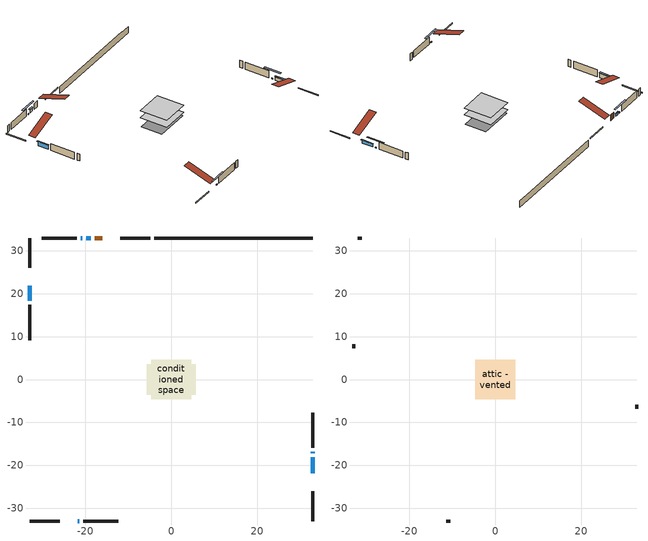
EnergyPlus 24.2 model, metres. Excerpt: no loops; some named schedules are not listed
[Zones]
conditioned space
 floor adiabatic (AdiabaticFloorConstruction): -4.61,-4.61 -4.61,4.61 4.61,4.61 4.61,-4.61 z0.57
 floor foundation (Slab1 construction): -5.68,-3.57 -5.68,3.57 5.68,3.57 5.68,-3.57 z-1.7
 wall outside (RimJoist1 construction): -4.93,32.98 -11.87,32.98 / -32.98,-32.98 -26.05,-32.98 / -32.98,32.98 -32.98,26.05 / 32.98,-32.98 32.98,-26.05 z0.57:0.87
 wall outside (AdiabaticWallConstruction 1): -16.1,32.98 -17.81,32.98 z0.57:2.6
 wall outside (AdiabaticWallConstruction): 32.98,-21.81 32.98,-18.13 z0.57:1.65; -18.74,32.98 -19.78,32.98 z0.57:1.48; -32.98,21.81 -32.98,18.33 z0.57:2.1; 32.98,-17.21 32.98,-16.86 / -20.7,32.98 -21.05,32.98 / -21.81,-32.98 -21.47,-32.98 z0.57:0.87
 wall outside (Wall1 construction): -21.97,32.98 -30.19,32.98 / -20.54,-32.98 -12.33,-32.98 / -32.98,17.4 -32.98,9.18 / 32.98,-15.94 32.98,-7.72 z0.57:3.01
 wall foundation (FoundationWall1 construction): -4,32.98,-1.7 -4,32.98,0.57 29.28,32.98,0.57 29.28,32.98,0.49 32.98,32.98,0.49 32.98,32.98,-1.7
 window (WindowConstruction): 32.98,-21.81 32.98,-18.13 z0.57:1.65
 window (WindowConstruction 1): -18.74,32.98 -19.77,32.98 z0.57:1.48
 window (WindowConstruction 2): -32.98,21.81 -32.98,18.33 z0.57:2.1
 window (WindowConstruction 3): 32.98,-17.21 32.98,-16.87 z0.57:0.87
 window (WindowConstruction 4): -20.7,32.98 -21.04,32.98 z0.57:0.87
 window (WindowConstruction 5): -21.81,-32.98 -21.47,-32.98 z0.57:0.87
 door (Door): -16.1,32.98 -17.81,32.98 z0.57:2.6
 ceiling adiabatic (AdiabaticFloorConstruction): 4.61,-4.61 4.61,4.61 -4.61,4.61 -4.61,-4.61 z0.57
attic - vented
 floor to conditioned space (Floor1 construction Reversed): -4.63,-4.63 -4.63,4.63 4.63,4.63 4.63,-4.63 z3.01
 wall outside (Wall2 construction): -31.12,32.98 -32.05,32.98 / -11.4,-32.98 -10.46,-32.98 / -32.98,8.26 -32.98,7.32 / 32.98,-6.79 32.98,-5.86 z0.57:3.01
 roof outside (Roof1 construction): -15.17,32.98,3.01 -15.17,23.96,6.02 -12.8,23.96,6.02 -12.8,32.98,3.01; -22.74,-32.98,3.01 -22.74,-23.96,6.02 -25.12,-23.96,6.02 -25.12,-32.98,3.01; -32.98,22.74,3.01 -23.96,22.74,6.02 -23.96,25.12,6.02 -32.98,25.12,3.01; 32.98,-22.74,3.01 23.96,-22.74,6.02 23.96,-25.12,6.02 32.98,-25.12,3.01
shading: 32.98,-17.93 32.98,-22.01 33.39,-22.01 33.39,-17.93 z1.85; -19.98,32.98 -18.54,32.98 -18.54,33.39 -19.98,33.39 z1.68; -32.98,18.13 -32.98,22.01 -33.39,22.01 -33.39,18.13 z2.3; 32.98,-14.2 32.98,-19.88 33.39,-19.88 33.39,-14.2 z3.54; -23.71,32.98 -18.03,32.98 -18.03,33.39 -23.71,33.39 z3.54; -18.8,-32.98 -24.48,-32.98 -24.48,-33.39 -18.8,-33.39 z3.54
[Building]
Building 1: Terrain=Suburbs
[Site:Location]
Winnipeg Intl AP_MB: Latitude {deg}=49.91; Longitude {deg}=-97.24; Time Zone {hr}=-6; Elevation {m}=239; Keep Site Location Information=Yes
[Site:GroundTemperature:Shallow]
-2.46526, -5.11642, -5.32873, -4.07063, 0.979979, 6.00706, 10.3653, 13.1261, 13.3606, 11.1152, 6.8681, 1.99523
[Site:WaterMainsTemperature]
Calculation Method=Schedule; Temperature Schedule=mains temperature schedule
[Material] Roughness=Rough; Thermal Absorptance=0.9
Name | Thickness {m} | Conductivity {W/m-K} | Density {kg/m3} | Specific Heat {J/kg-K} | Solar Absorptance | Visible Absorptance
asphalt or fiberglass shingles | 0.00635 | 0.162714 | 1121.4 | 1465.45 | 0.84 | 0.84
ceiling loosefill ins | 0.169333 | 0.0480833 | 16.02 | 1046.75 | 0.7 | 0.7
ceiling stud and cavity | 0.1397 | 0.550941 | 65.682 | 1177.47 | 0.7 | 0.7
concrete 4.0 in. | 0.1016 | 1.803125 | 2242.8 | 837.4 | 0.7 | 0.7
concrete 8.0 in. | 0.2032 | 1.803125 | 2242.8 | 837.4 | 0.7 | 0.7
door material | 0.04445 | 0.188738 | 512.64 | 1214.23 | 0.7 | 0.7
exterior vertical ins | 0.0457286 | 0.029427 | 32.04 | 1214.23 | 0.7 | 0.7
floor covering | 0.0127 | 0.0433444 | 54.468 | 1339.84 | 0.6 | 0.6
floor rigid ins; wall rigid ins | 0.512978 | 0.029427 | 32.04 | 1214.23 | 0.7 | 0.7
floor stud and cavity | 0.1397 | 1.75129 | 37.0049 | 1207.88 | 0.7 | 0.7
furniture material conditioned space 1 | 0.1524 | 0.115458 | 640.8 | 1214.23 | 0.6 | 0.6
gypsum board | 0.0127 | 0.160291 | 801 | 837.4 | 0.6 | 0.6
gypsum board 1 | 0.0127 | 0.160291 | 801 | 837.4 | 0.7 | 0.7
osb sheathing 0.5 in. | 0.0127 | 0.115458 | 512.64 | 1214.23 | 0.7 | 0.7
osb sheathing 0.75 in. | 0.01905 | 0.115458 | 512.64 | 1214.23 | 0.7 | 0.7
osb sheathing 2.0 in. | 0.0508 | 0.115458 | 512.64 | 1214.23 | 0.7 | 0.7
rim joist stud and cavity | 0.0508 | 0.029095 | 125.044 | 1163.47 | 0.6 | 0.6
wall stud and cavity | 0.1397 | 0.115654 | 139.0536 | 1170.24 | 0.7 | 0.7
wall stud and cavity 1 | 0.0889 | 6.1454 | 50.32683 | 1063.81 | 0.6 | 0.6
wall stud and cavity 2 | 0.0889 | 0.380278 | 52.3479 | 1209.89 | 0.7 | 0.7
wall stud and cavity 3 | 0.0889 | 0.391764 | 83.0341 | 1211.67 | 0.7 | 0.7
wood siding | 0.0254 | 0.102417 | 544.68 | 1172.36 | 0.4 | 0.4
wood siding 1 | 0.00254 | 0.102417 | 544.68 | 1172.36 | 0.4 | 0.4
wood siding 2; wood siding 3; wood siding 4 | 0.0254 | 0.102417 | 544.68 | 1172.36 | 0.7 | 0.7
[WindowMaterial:SimpleGlazingSystem]
Name | U-Factor {W/m2-K} | Solar Heat Gain Coefficient
WindowMaterial | 1.81242 | 0.56
WindowMaterial 1 | 1.870901 | 0.54
WindowMaterial 2 | 1.711917 | 0.58
WindowMaterial 3 | 3.26144 | 0.43
[Construction]
AdiabaticFloorConstruction: floor stud and cavity, floor rigid ins, osb sheathing 0.75 in., floor covering
AdiabaticWallConstruction: wood siding 3, wall rigid ins, wall stud and cavity 2, gypsum board
AdiabaticWallConstruction 1: wood siding 4, wall rigid ins, wall stud and cavity 2, gypsum board
Door: door material
Floor1 construction Reversed: gypsum board, ceiling stud and cavity, ceiling loosefill ins
FoundationWall1 construction: concrete 8.0 in., gypsum board 1
furniture construction conditioned space 1: furniture material conditioned space 1
PartitionWallConstruction: gypsum board, wall stud and cavity 3, gypsum board
RimJoist1 construction: wood siding 2, osb sheathing 2.0 in., rim joist stud and cavity
Roof1 construction: asphalt or fiberglass shingles
Slab1 construction: concrete 4.0 in.
Wall1 construction: wood siding, osb sheathing 0.5 in., wall stud and cavity, gypsum board
Wall2 construction: wood siding 1, wall stud and cavity 1
WindowConstruction: WindowMaterial
WindowConstruction 1: WindowMaterial 1
WindowConstruction 2: WindowMaterial 2
WindowConstruction 3; WindowConstruction 4; WindowConstruction 5: WindowMaterial 3
[Zone] Multiplier=1; Part of Total Floor Area=Yes
Name | Volume {m3}
attic - vented | 41.9017
conditioned space | 414.6
[Space]
Name | Zone | Volume {m3}
attic - vented 1 | attic - vented | 41.9017
conditioned space 1 | conditioned space | 414.6
[ZoneInfiltration:EffectiveLeakageArea]
infil attic - vented 1: Zone or Space=attic - vented 1; Schedule=Always On Discrete; Effective Air Leakage Area {cm2}=2860.67; Stack Coefficient=0.000378712; Wind Coefficient=1.31484e-05
[ZoneMixing]
whole house fan mix: Zone or Space=attic - vented; Schedule=Always On Continuous; Design Flow Rate Calculation Method=Flow/Zone; Design Flow Rate {m3/s}=0; Source Zone or Space=conditioned space
[SurfaceProperty:ExposedFoundationPerimeter]
Slab1: Exposed Perimeter Calculation Method=TotalExposedPerimeter; Total Exposed Perimeter {m}=36.984
[InternalMass] Zone or ZoneList=conditioned space; Space or SpaceList=conditioned space 1
Name | Construction | Surface Area {m2}
furniture mass conditioned space 1 | furniture construction conditioned space 1 | 66.3599
partition wall mass | PartitionWallConstruction | 165.9
[Lights]
interior lighting: Zone or ZoneList or Space or SpaceList=conditioned space 1; Schedule=interior lighting schedule; Design Level Calculation Method=LightingLevel; Lighting Level {W}=343.2; Return Air Fraction=0; Fraction Radiant=0.6; Fraction Visible=0.2; Fraction Replaceable=1
[People]
occupants: Zone or ZoneList or Space or SpaceList=conditioned space 1; Number of People Schedule=occupants schedule; Number of People Calculation Method=People; Number of People=3; Fraction Radiant=0.314171; Sensible Heat Fraction=0.56303; Activity Level Schedule=occupants activity schedule; Carbon Dioxide Generation Rate {m3/s-W}=0; Enable ASHRAE 55 Comfort Warnings=No; Mean Radiant Temperature Calculation Type=EnclosureAveraged
[ElectricEquipment] Zone or ZoneList or Space or SpaceList=conditioned space 1; Design Level Calculation Method=EquipmentLevel
Name | Schedule | Design Level {W} | Fraction Latent | Fraction Radiant | Fraction Lost
clothes dryer | clothes dryer schedule | 140.772 | 0.015 | 0.081 | 0.85
clothes washer | clothes washer schedule | 32.1985 | 0.03 | 0.162 | 0.7
cooking range | cooking range schedule | 215.147 | 0.08 | 0.432 | 0.2
dishwasher | dishwasher schedule | 66.8632 | 0.3 | 0.18 | 0.4
fridge | fridge schedule | 72.9452 | 0 | 0.6 | 0
mech vent house fan | mech vent house fan schedule | 10 | 0 | 0 | 1
mech vent house fan cfis | mech vent house fan cfis schedule | 0 | 0 | 0 | 0
misc plug loads | misc plug loads schedule | 494.7 | 0.045 | 0.513 | 0.1
whole house fan | Always On Discrete | 0 | 0 | 0 | 1
[OtherEquipment] Zone or ZoneList or Space or SpaceList=conditioned space 1; Design Level Calculation Method=EquipmentLevel
Name | Fuel Type | Schedule | Design Level {W} | Fraction Latent | Fraction Radiant | Fraction Lost
clothes dryer 1 | Electricity | clothes dryer schedule | 0 | 0.015 | 0.081 | 0.85
cooking range 1 | Electricity | cooking range schedule | 0 | 0.08 | 0.432 | 0.2
general water use latent | None | general water use schedule | 62.594 | 1 | 0 | 0
general water use sensible | None | general water use schedule | -61.6891 | 0 | 0.6 | 0
mech vent house fan latent load | None | Always On Discrete | 0 | 1 | 0 | 0
mech vent house fan sensible load | None | Always On Discrete | 0 | 0 | 0 | 0
water heater energy adjustment1 | Electricity | Always On Discrete | 0.01 | 0 | 0 | 1
[ZoneInfiltration:DesignFlowRate] Zone or ZoneList or Space or SpaceList=conditioned space 1; Schedule=Always On Discrete; Design Flow Rate Calculation Method=Flow/Zone; Design Flow Rate {m3/s}=0
infil flow; natural vent flow; whole house fan flow
[AvailabilityManager:Scheduled]
central ac and furnace airloop Availability Manager: Schedule=Always On Discrete
[Foundation:Kiva]
Foundation Kiva 1: Initial Indoor Air Temperature {C}=21; Wall Height Above Grade {m}=0.570006; Wall Depth Below Slab {m}=0.2032; Custom Block Material Name 1=exterior vertical ins; Custom Block Depth 1 {m}=2.269998; Custom Block X Position 1 {m}=0.2159; Custom Block Z Position 1 {m}=0
[Foundation:Kiva:Settings]
Soil Conductivity {W/m-K}=0.849921; Soil Density {kg/m3}=1842.3; Soil Specific Heat {J/kg-K}=418.7; Ground Solar Absorptivity=0.9; Ground Thermal Absorptivity=0.9; Ground Surface Roughness {m}=0.03; Far-Field Width {m}=40; Deep-Ground Boundary Condition=ZeroFlux; Deep-Ground Depth {m}=40; Minimum Cell Dimension {m}=0.2; Maximum Cell Growth Coefficient=3; Simulation Timestep=Timestep
[Exterior:Lights]
exterior lighting: Schedule=exterior lighting schedule; Design Level {W}=75.6
[EnergyManagementSystem:GlobalVariable]
central_ac_and_furnace_airloop_Fan_RTF
infil_program_Qfan
infil_program_Qinf
natural_vent_program_Qnv
natural_vent_program_Qwhf
[EnergyManagementSystem:Sensor]
Name | Output:Variable or Output:Meter Index Key | Output:Variable or Output:Meter
airflow_gain | infil flow | Infiltration Sensible Heat Gain Energy
airflow_gain_1 | natural vent flow | Infiltration Sensible Heat Gain Energy
airflow_gain_2 | whole house fan flow | Infiltration Sensible Heat Gain Energy
airflow_loss | infil flow | Infiltration Sensible Heat Loss Energy
airflow_loss_1 | natural vent flow | Infiltration Sensible Heat Loss Energy
airflow_loss_2 | whole house fan flow | Infiltration Sensible Heat Loss Energy
clg_load_cond |  | Cooling:EnergyTransfer:Zone:CONDITIONED SPACE
clg_sp_s; clg_sp_s_1 | cooling setpoint | Schedule Value
clothes_dryer_exhaust_0_sch_s | clothes dryer exhaust 0 schedule | Schedule Value
cool_season | cooling season schedule | Schedule Value
htg_load_cond |  | Heating:EnergyTransfer:Zone:CONDITIONED SPACE
htg_sp_s; htg_sp_s_1 | heating setpoint | Schedule Value
ig_ee_conv | clothes dryer | Electric Equipment Convective Heating Energy
ig_ee_conv_2 | cooking range | Electric Equipment Convective Heating Energy
ig_ee_conv_4 | fridge | Electric Equipment Convective Heating Energy
ig_ee_conv_5 | misc plug loads | Electric Equipment Convective Heating Energy
ig_ee_conv_6 | whole house fan | Electric Equipment Convective Heating Energy
ig_ee_rad | clothes dryer | Electric Equipment Radiant Heating Energy
ig_ee_rad_2 | cooking range | Electric Equipment Radiant Heating Energy
ig_ee_rad_4 | fridge | Electric Equipment Radiant Heating Energy
ig_ee_rad_5 | misc plug loads | Electric Equipment Radiant Heating Energy
ig_ee_rad_6 | whole house fan | Electric Equipment Radiant Heating Energy
ig_lgt_conv | interior lighting | Lights Convective Heating Energy
ig_lgt_rad | interior lighting | Lights Radiant Heating Energy
ig_lgt_vis | interior lighting | Lights Visible Radiation Heating Energy
ig_oe_conv | clothes dryer 1 | Other Equipment Convective Heating Energy
ig_oe_conv_1 | cooking range 1 | Other Equipment Convective Heating Energy
ig_oe_conv_2 | general water use latent | Other Equipment Convective Heating Energy
ig_oe_conv_3 | general water use sensible | Other Equipment Convective Heating Energy
ig_oe_conv_4 | water heater energy adjustment1 | Other Equipment Convective Heating Energy
ig_oe_rad | clothes dryer 1 | Other Equipment Radiant Heating Energy
ig_oe_rad_1 | cooking range 1 | Other Equipment Radiant Heating Energy
ig_oe_rad_2 | general water use latent | Other Equipment Radiant Heating Energy
ig_oe_rad_3 | general water use sensible | Other Equipment Radiant Heating Energy
ig_oe_rad_4 | water heater energy adjustment1 | Other Equipment Radiant Heating Energy
ig_ppl_conv | occupants | People Convective Heating Energy
ig_ppl_rad | occupants | People Radiant Heating Energy
im_conv | furniture mass conditioned space 1 | Surface Inside Face Convection Heat Gain Energy
im_conv_1 | partition wall mass | Surface Inside Face Convection Heat Gain Energy
im_ig | furniture mass conditioned space 1 | Surface Inside Face Internal Gains Radiation Heat Gain Energy
im_ig_1 | partition wall mass | Surface Inside Face Internal Gains Radiation Heat Gain Energy
im_lgt | furniture mass conditioned space 1 | Surface Inside Face Lights Radiation Heat Gain Energy
im_lgt_1 | partition wall mass | Surface Inside Face Lights Radiation Heat Gain Energy
im_sol | furniture mass conditioned space 1 | Surface Inside Face Solar Radiation Heat Gain Energy
im_sol_1 | partition wall mass | Surface Inside Face Solar Radiation Heat Gain Energy
im_surf | furniture mass conditioned space 1 | Surface Inside Face Net Surface Thermal Radiation Heat Gain Energy
im_surf_1 | partition wall mass | Surface Inside Face Net Surface Thermal Radiation Heat Gain Energy
mv_conv | mech vent house fan | Electric Equipment Convective Heating Energy
mv_conv_1 | mech vent house fan cfis | Electric Equipment Convective Heating Energy
mv_conv_2 | mech vent house fan latent load | Other Equipment Convective Heating Energy
mv_conv_3 | mech vent house fan sensible load | Other Equipment Convective Heating Energy
mv_rad | mech vent house fan | Electric Equipment Radiant Heating Energy
mv_rad_1 | mech vent house fan cfis | Electric Equipment Radiant Heating Energy
mv_rad_2 | mech vent house fan latent load | Other Equipment Radiant Heating Energy
mv_rad_3 | mech vent house fan sensible load | Other Equipment Radiant Heating Energy
natural_vent_s | natural vent schedule | Schedule Value
out_pb_s |  | Site Outdoor Air Barometric Pressure
out_wt_s |  | Site Outdoor Air Humidity Ratio
site_vw_s |  | Site Wind Speed
ss_back_out | Window1 | Surface Window Shortwave from Zone Back Out Window Heat Transfer Rate
ss_back_out_1 | Window4 | Surface Window Shortwave from Zone Back Out Window Heat Transfer Rate
ss_back_out_2 | Window5 | Surface Window Shortwave from Zone Back Out Window Heat Transfer Rate
ss_back_out_3 | Window7 | Surface Window Shortwave from Zone Back Out Window Heat Transfer Rate
ss_back_out_4 | Window8 | Surface Window Shortwave from Zone Back Out Window Heat Transfer Rate
ss_back_out_5 | Window9 | Surface Window Shortwave from Zone Back Out Window Heat Transfer Rate
ss_conv | Door1 | Surface Inside Face Convection Heat Gain Energy
ss_conv_1 | Window1 | Surface Inside Face Convection Heat Gain Energy
ss_conv_2 | Window4 | Surface Inside Face Convection Heat Gain Energy
ss_conv_3 | Window5 | Surface Inside Face Convection Heat Gain Energy
ss_conv_4 | Window7 | Surface Inside Face Convection Heat Gain Energy
ss_conv_5 | Window8 | Surface Inside Face Convection Heat Gain Energy
ss_conv_6 | Window9 | Surface Inside Face Convection Heat Gain Energy
ss_ig | Door1 | Surface Inside Face Internal Gains Radiation Heat Gain Energy
ss_ig_1 | Window1 | Surface Inside Face Internal Gains Radiation Heat Gain Energy
ss_ig_2 | Window4 | Surface Inside Face Internal Gains Radiation Heat Gain Energy
ss_ig_3 | Window5 | Surface Inside Face Internal Gains Radiation Heat Gain Energy
ss_ig_4 | Window7 | Surface Inside Face Internal Gains Radiation Heat Gain Energy
ss_ig_5 | Window8 | Surface Inside Face Internal Gains Radiation Heat Gain Energy
ss_ig_6 | Window9 | Surface Inside Face Internal Gains Radiation Heat Gain Energy
ss_lgt | Door1 | Surface Inside Face Lights Radiation Heat Gain Energy
ss_sol | Door1 | Surface Inside Face Solar Radiation Heat Gain Energy
ss_surf | Door1 | Surface Inside Face Net Surface Thermal Radiation Heat Gain Energy
ss_surf_1 | Window1 | Surface Inside Face Net Surface Thermal Radiation Heat Gain Energy
ss_surf_2 | Window4 | Surface Inside Face Net Surface Thermal Radiation Heat Gain Energy
ss_surf_3 | Window5 | Surface Inside Face Net Surface Thermal Radiation Heat Gain Energy
ss_surf_4 | Window7 | Surface Inside Face Net Surface Thermal Radiation Heat Gain Energy
ss_surf_5 | Window8 | Surface Inside Face Net Surface Thermal Radiation Heat Gain Energy
ss_surf_6 | Window9 | Surface Inside Face Net Surface Thermal Radiation Heat Gain Energy
ss_trans_in | Window1 | Surface Window Transmitted Solar Radiation Rate
ss_trans_in_1 | Window4 | Surface Window Transmitted Solar Radiation Rate
ss_trans_in_2 | Window5 | Surface Window Transmitted Solar Radiation Rate
ss_trans_in_3 | Window7 | Surface Window Transmitted Solar Radiation Rate
ss_trans_in_4 | Window8 | Surface Window Transmitted Solar Radiation Rate
ss_trans_in_5 | Window9 | Surface Window Transmitted Solar Radiation Rate
ss_trans_out | Window1 | Surface Inside Face Initial Transmitted Diffuse Transmitted Out Window Solar Radiation Rate
ss_trans_out_1 | Window4 | Surface Inside Face Initial Transmitted Diffuse Transmitted Out Window Solar Radiation Rate
ss_trans_out_2 | Window5 | Surface Inside Face Initial Transmitted Diffuse Transmitted Out Window Solar Radiation Rate
ss_trans_out_3 | Window7 | Surface Inside Face Initial Transmitted Diffuse Transmitted Out Window Solar Radiation Rate
ss_trans_out_4 | Window8 | Surface Inside Face Initial Transmitted Diffuse Transmitted Out Window Solar Radiation Rate
ss_trans_out_5 | Window9 | Surface Inside Face Initial Transmitted Diffuse Transmitted Out Window Solar Radiation Rate
s_conv | Floor1 | Surface Inside Face Convection Heat Gain Energy
s_conv_1 | FoundationWall1 | Surface Inside Face Convection Heat Gain Energy
s_conv_10 | Wall1:180 | Surface Inside Face Convection Heat Gain Energy
s_conv_11 | Wall1:270 | Surface Inside Face Convection Heat Gain Energy
s_conv_12 | Wall1:90 | Surface Inside Face Convection Heat Gain Energy
s_conv_2 | inferred conditioned ceiling | Surface Inside Face Convection Heat Gain Energy
s_conv_3 | inferred conditioned floor | Surface Inside Face Convection Heat Gain Energy
s_conv_4 | RimJoist1:0 | Surface Inside Face Convection Heat Gain Energy
s_conv_5 | RimJoist1:180 | Surface Inside Face Convection Heat Gain Energy
s_conv_6 | RimJoist1:270 | Surface Inside Face Convection Heat Gain Energy
s_conv_7 | RimJoist1:90 | Surface Inside Face Convection Heat Gain Energy
s_conv_8 | Slab1 | Surface Inside Face Convection Heat Gain Energy
s_conv_9 | Wall1:0 | Surface Inside Face Convection Heat Gain Energy
s_ig | Floor1 | Surface Inside Face Internal Gains Radiation Heat Gain Energy
s_ig_1 | FoundationWall1 | Surface Inside Face Internal Gains Radiation Heat Gain Energy
s_ig_10 | Wall1:180 | Surface Inside Face Internal Gains Radiation Heat Gain Energy
s_ig_11 | Wall1:270 | Surface Inside Face Internal Gains Radiation Heat Gain Energy
s_ig_12 | Wall1:90 | Surface Inside Face Internal Gains Radiation Heat Gain Energy
s_ig_2 | inferred conditioned ceiling | Surface Inside Face Internal Gains Radiation Heat Gain Energy
s_ig_3 | inferred conditioned floor | Surface Inside Face Internal Gains Radiation Heat Gain Energy
s_ig_4 | RimJoist1:0 | Surface Inside Face Internal Gains Radiation Heat Gain Energy
s_ig_5 | RimJoist1:180 | Surface Inside Face Internal Gains Radiation Heat Gain Energy
s_ig_6 | RimJoist1:270 | Surface Inside Face Internal Gains Radiation Heat Gain Energy
s_ig_7 | RimJoist1:90 | Surface Inside Face Internal Gains Radiation Heat Gain Energy
s_ig_8 | Slab1 | Surface Inside Face Internal Gains Radiation Heat Gain Energy
s_ig_9 | Wall1:0 | Surface Inside Face Internal Gains Radiation Heat Gain Energy
s_lgt | Floor1 | Surface Inside Face Lights Radiation Heat Gain Energy
s_lgt_1 | FoundationWall1 | Surface Inside Face Lights Radiation Heat Gain Energy
s_lgt_10 | Wall1:180 | Surface Inside Face Lights Radiation Heat Gain Energy
s_lgt_11 | Wall1:270 | Surface Inside Face Lights Radiation Heat Gain Energy
s_lgt_12 | Wall1:90 | Surface Inside Face Lights Radiation Heat Gain Energy
s_lgt_2 | inferred conditioned ceiling | Surface Inside Face Lights Radiation Heat Gain Energy
s_lgt_3 | inferred conditioned floor | Surface Inside Face Lights Radiation Heat Gain Energy
s_lgt_4 | RimJoist1:0 | Surface Inside Face Lights Radiation Heat Gain Energy
s_lgt_5 | RimJoist1:180 | Surface Inside Face Lights Radiation Heat Gain Energy
s_lgt_6 | RimJoist1:270 | Surface Inside Face Lights Radiation Heat Gain Energy
s_lgt_7 | RimJoist1:90 | Surface Inside Face Lights Radiation Heat Gain Energy
s_lgt_8 | Slab1 | Surface Inside Face Lights Radiation Heat Gain Energy
s_lgt_9 | Wall1:0 | Surface Inside Face Lights Radiation Heat Gain Energy
s_sol | Floor1 | Surface Inside Face Solar Radiation Heat Gain Energy
s_sol_1 | FoundationWall1 | Surface Inside Face Solar Radiation Heat Gain Energy
s_sol_10 | Wall1:180 | Surface Inside Face Solar Radiation Heat Gain Energy
s_sol_11 | Wall1:270 | Surface Inside Face Solar Radiation Heat Gain Energy
s_sol_12 | Wall1:90 | Surface Inside Face Solar Radiation Heat Gain Energy
s_sol_2 | inferred conditioned ceiling | Surface Inside Face Solar Radiation Heat Gain Energy
s_sol_3 | inferred conditioned floor | Surface Inside Face Solar Radiation Heat Gain Energy
s_sol_4 | RimJoist1:0 | Surface Inside Face Solar Radiation Heat Gain Energy
s_sol_5 | RimJoist1:180 | Surface Inside Face Solar Radiation Heat Gain Energy
s_sol_6 | RimJoist1:270 | Surface Inside Face Solar Radiation Heat Gain Energy
s_sol_7 | RimJoist1:90 | Surface Inside Face Solar Radiation Heat Gain Energy
s_sol_8 | Slab1 | Surface Inside Face Solar Radiation Heat Gain Energy
s_sol_9 | Wall1:0 | Surface Inside Face Solar Radiation Heat Gain Energy
s_surf | Floor1 | Surface Inside Face Net Surface Thermal Radiation Heat Gain Energy
s_surf_1 | FoundationWall1 | Surface Inside Face Net Surface Thermal Radiation Heat Gain Energy
s_surf_10 | Wall1:180 | Surface Inside Face Net Surface Thermal Radiation Heat Gain Energy
s_surf_11 | Wall1:270 | Surface Inside Face Net Surface Thermal Radiation Heat Gain Energy
s_surf_12 | Wall1:90 | Surface Inside Face Net Surface Thermal Radiation Heat Gain Energy
s_surf_2 | inferred conditioned ceiling | Surface Inside Face Net Surface Thermal Radiation Heat Gain Energy
s_surf_3 | inferred conditioned floor | Surface Inside Face Net Surface Thermal Radiation Heat Gain Energy
s_surf_4 | RimJoist1:0 | Surface Inside Face Net Surface Thermal Radiation Heat Gain Energy
s_surf_5 | RimJoist1:180 | Surface Inside Face Net Surface Thermal Radiation Heat Gain Energy
s_surf_6 | RimJoist1:270 | Surface Inside Face Net Surface Thermal Radiation Heat Gain Energy
s_surf_7 | RimJoist1:90 | Surface Inside Face Net Surface Thermal Radiation Heat Gain Energy
s_surf_8 | Slab1 | Surface Inside Face Net Surface Thermal Radiation Heat Gain Energy
s_surf_9 | Wall1:0 | Surface Inside Face Net Surface Thermal Radiation Heat Gain Energy
[EnergyManagementSystem:Actuator]
Name | Actuated Component Unique | Actuated Component Type | Actuated Component Control Type
fridge_schedule_act | fridge schedule | Schedule:Constant | Schedule Value
infil_flow_act | infil flow | Zone Infiltration | Air Exchange Flow Rate
mech_vent_house_fan_cfis_act | mech vent house fan cfis | ElectricEquipment | Electricity Rate
mech_vent_house_fan_latent_load_act | mech vent house fan latent load | OtherEquipment | Power Level
mech_vent_house_fan_sensible_load_act | mech vent house fan sensible load | OtherEquipment | Power Level
natural_vent_flow_act | natural vent flow | Zone Infiltration | Air Exchange Flow Rate
water_heater_ec_adj_act | water heater energy adjustment1 | OtherEquipment | Power Level
whole_house_fan_act | whole house fan | ElectricEquipment | Electricity Rate
whole_house_fan_flow_act | whole house fan flow | Zone Infiltration | Air Exchange Flow Rate
whole_house_fan_mix_act | whole house fan mix | ZoneMixing | Air Exchange Flow Rate
[EnergyManagementSystem:Program]
central_ac_and_furnace_supply_fan_disaggregate_program: Set central_ac_and_furnace_supply_fan_clg = 0; If central_ac_and_furnace_clg_coil_s > 0; Set central_ac_and_furnace_supply_fan_clg = central_ac_and_furnace_supply_fan_s; EndIf
